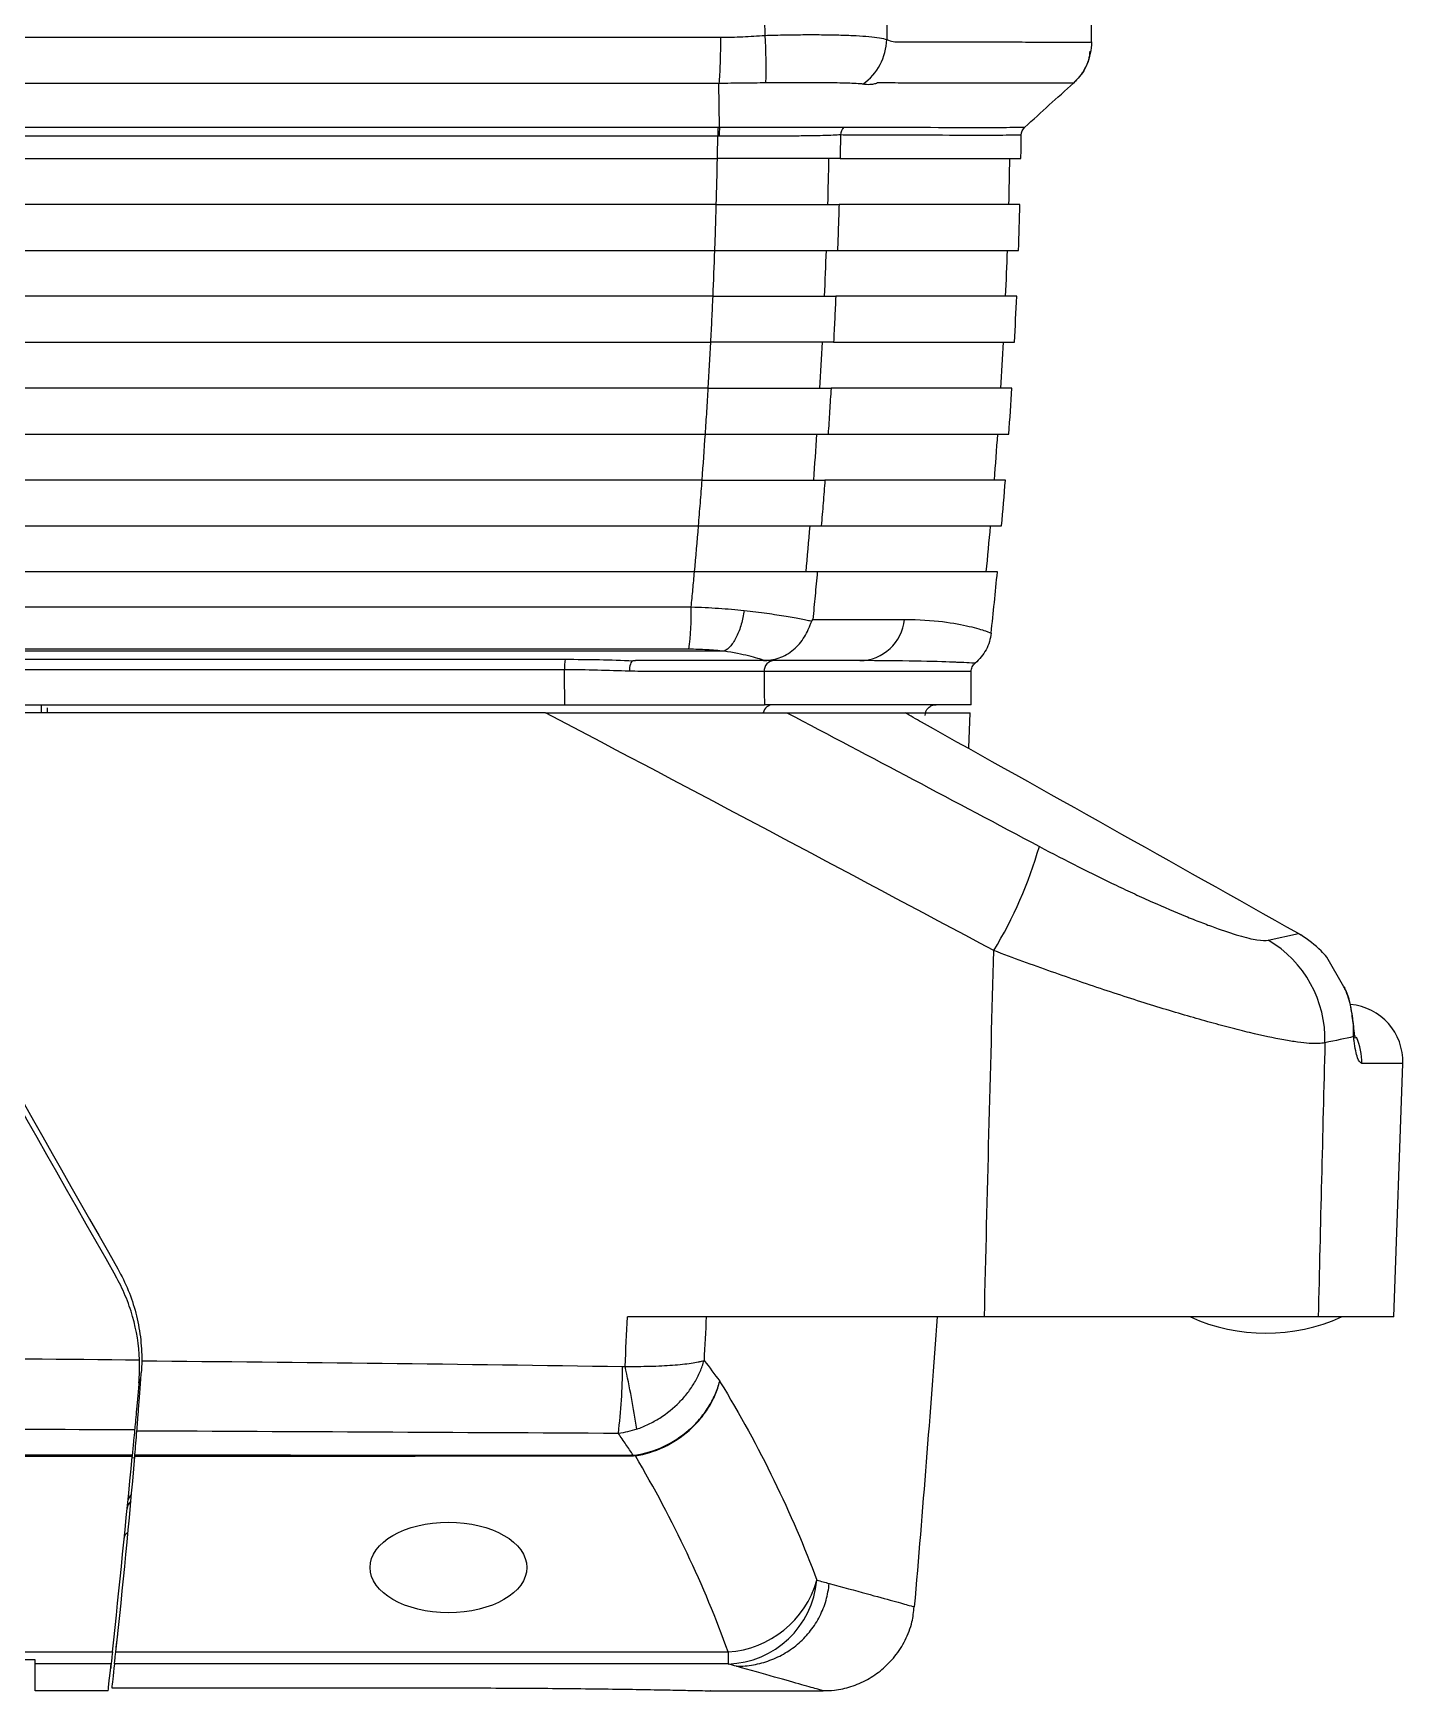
# Model space of a CAD drawing. Extents: x 14.8 to 109.8, y 1.6 to 86.6.
# Drawn here: x 79.454 to 83.182, y 32.399 to 36.909 of the extents above; entities that cross this region are included whole.
import ezdxf

# ---------------------------------------------------------------- set-up
doc = ezdxf.new("R2010")
doc.units = 0
doc.header["$MEASUREMENT"] = 0
doc.layers.add('OBJECT', color=7, linetype='CONTINUOUS')

msp = doc.modelspace()

# ---------------------------------------------------------------- linework, layer by layer
at = {"layer": 'OBJECT'}
for p, q in [((76.9355, 36.8981), (81.3244, 36.8981)), ((81.3202, 36.7725), (76.9335, 36.7725)), ((81.3222, 36.6536), (81.3202, 36.7725)), ((77.0297, 36.6536), (81.3182, 36.6536)), ((81.3173, 36.6288), (77.2237, 36.6288)), ((77.4481, 36.5682), (81.3162, 36.5682)), ((81.3132, 36.4432), (77.7192, 36.4432)), ((77.903, 36.3182), (81.3092, 36.3182)), ((78.1554, 36.0682), (81.2983, 36.0682)), ((81.2913, 35.9432), (78.2462, 35.9432)), ((78.3199, 35.8182), (81.2834, 35.8182)), ((81.2745, 35.6932), (78.3791, 35.6932)), ((78.427, 35.5682), (81.2647, 35.5682)), ((81.2538, 35.4432), (78.5149, 35.4432)), ((78.7575, 35.348), (81.2449, 35.348)), ((81.2385, 35.2327), (78.7531, 35.2327)), ((78.7363, 35.2055), (80.9016, 35.2055)), ((81.4416, 35.202), (81.0931, 35.202)), ((80.8999, 35.1769), (78.7351, 35.1769)), ((82.0069, 35.172), (81.443, 35.172)), ((78.8455, 35.082), (80.9009, 35.082)), ((80.848, 35.0601), (78.8934, 35.0601)), ((79.4756, 35.082), (79.4756, 35.0601)), ((82.0066, 35.082), (81.444, 35.082)), ((81.5052, 35.0601), (81.8268, 35.0601)), ((81.8268, 35.0601), (82.0037, 35.0601)), ((82, 34.9643), (82.0037, 35.0601)), ((82.815, 34.4412), (82.8977, 34.459)), ((82.8977, 34.459), (82.8977, 34.4592)), ((82.9035, 34.4557), (82.8977, 34.459)), ((82.9034, 34.4559), (82.9035, 34.4557)), ((83.0207, 34.3142), (82.9746, 34.3949)), ((83.1814, 34.1053), (83.0697, 34.1053)), ((83.1574, 33.4162), (83.1814, 34.1053)), ((82.0428, 33.4162), (81.0716, 33.4162)), ((83.1574, 33.4162), (82.9512, 33.4162)), ((81.3225, 33.241), (81.3232, 33.2398)), ((79.7232, 33.0331), (79.7304, 33.0336)), ((79.6804, 32.5176), (79.6841, 32.5515)), ((79.4593, 32.4826), (77.5124, 32.4826)), ((77.5303, 32.5046), (79.6698, 32.5046)), ((79.4593, 32.4717), (79.4593, 32.4826)), ((79.679, 32.5046), (81.3456, 32.5046)), ((81.3456, 32.5046), (81.3456, 32.4717)), ((79.6662, 32.4717), (79.4593, 32.4717)), ((79.4593, 32.3986), (79.4593, 32.4717)), ((79.6646, 32.4569), (79.6648, 32.4584)), ((81.3456, 32.4717), (79.6753, 32.4717)), ((79.6582, 32.3986), (79.4593, 32.3986)), ((79.6679, 32.4065), (80.6143, 32.4065)), ((79.6679, 32.4065), (80.6143, 32.4065)), ((80.6143, 32.4065), (80.6143, 32.4065)), ((81.2971, 32.3986), (81.6037, 32.3986))]:
    msp.add_line(p, q, dxfattribs=at)
at = {"layer": 'OBJECT', "flags": 128}
msp.add_lwpolyline([(81.0867, 33.0396), (81.0867, 33.0394), (81.0867, 33.0391), (81.0867, 33.0389), (81.0867, 33.0386), (81.0867, 33.0384), (81.0867, 33.0381), (81.0867, 33.0379), (81.0868, 33.0376)], dxfattribs=at)
at = {"layer": 'OBJECT'}
for centre, radius, start, end in [((67.8343, 36.8182), 14.5, 0.26453, 5.89972), ((80.1625, 36.8127), 1.2864, 358.2674, 4.0321), ((81.62, 36.8981), 0.1575, 305.8844, 357.756), ((81.5951, 36.6312), 0.2778, 175.3711, 180.4907), ((81.6819, 36.6318), 0.0307, 135.1187, 179.2558), ((67.8343, 36.8182), 14.31, 358.99897, 359.25244), ((67.8343, 36.8182), 14.28, 358.49521, 358.99687), ((67.8343, 36.8182), 14.31, 357.99764, 358.49836), ((67.8343, 36.8182), 14.28, 357.4915, 357.99343), ((67.8343, 36.8182), 14.31, 356.99569, 357.49676), ((67.8343, 36.8182), 14.28, 356.48702, 356.98937), ((67.8343, 36.8182), 14.31, 355.99283, 356.49439), ((67.8343, 36.8182), 14.28, 355.48146, 355.98439), ((67.8343, 36.8182), 14.31, 354.98873, 355.49095), ((67.8343, 36.8182), 14.28, 354.4745, 354.97817), ((67.8343, 36.8182), 14.31, 353.81641, 354.48612), ((80.5262, 35.3302), 0.7189, 352.2052, 1.4191), ((81.7025, 35.3254), 0.1235, 270.493, 354.6161), ((81.0519, 35.1823), 0.152, 171.222, 182.061), ((81.4721, 35.1729), 0.0291, 91.9862, 181.7945), ((81.4687, 35.0533), 0.0287, 90.9276, 166.1244), ((81.037, 35.0331), 1.2035, 328.9726, 343.7406), ((82.6568, 34.1711), 0.3129, 358.3061, 59.6457), ((83.0255, 34.1107), 0.156, 358, 85.0221), ((82.9128, 34.1107), 0.157, 358.0066, 24.9825), ((31.9141, 36.945), 50.125, 355.05822, 355.96297), ((82.8089, 33.8719), 0.5, 245.7121, 294.2879), ((79.765, 33.2341), 0.0234, 141.6046, 174.6082), ((79.4201, 33.2925), 1.6381, 353.2133, 359.5963), ((78.7895, 32.7685), 2.3324, 8.4419, 12.7099), ((40.5218, 36.7262), 39.375, 353.84506, 354.62258), ((59.7256, 34.7107), 20.075, 353.69066, 355.21443), ((81.0617, 33.0191), 0.0366, 31.3256, 34.6613), ((79.7361, 32.9126), 0.0244, 126.4024, 173.4879), ((79.7397, 32.8918), 0.03, 131.0078, 174.3985), ((81.3282, 32.7725), 0.2685, 273.7085, 344.3081), ((81.3373, 32.7219), 0.2504, 271.8933, 354.9514)]:
    msp.add_arc(centre, radius, start, end, dxfattribs=at)
msp.add_ellipse((79.4806, 35.052), major_axis=(0, 0.14), ratio=0.087489, start_param=4.770246, end_param=4.866277, dxfattribs=at)
msp.add_ellipse((80.5843, 32.7343), major_axis=(0.2135, 0), ratio=0.57738, dxfattribs=at)
for points in [[(81.7204, 38.261), (81.7585, 37.8062), (81.7775, 37.3492), (81.7774, 36.8919)], [(81.4457, 36.9031), (81.4457, 37.3421), (81.4279, 37.7807), (81.3926, 38.2175)], [(81.321, 36.6288), (81.3198, 36.6288), (81.3186, 36.6288), (81.3173, 36.6288)], [(81.3182, 36.6536), (81.3196, 36.6536), (81.3209, 36.6536), (81.3222, 36.6536)], [(81.6554, 36.6532), (81.6571, 36.6534), (81.6587, 36.6535), (81.6602, 36.6535)], [(82.1431, 36.6315), (82.1432, 36.6398), (82.1468, 36.6478), (82.1529, 36.6533)], [(82.1431, 36.6315), (82.1432, 36.6398), (82.1468, 36.6478), (82.1529, 36.6533)], [(81.3132, 36.4432), (81.3144, 36.4849), (81.3154, 36.5266), (81.3162, 36.5682)], [(81.6188, 36.5682), (81.618, 36.5266), (81.617, 36.4849), (81.6158, 36.4432)], [(81.6501, 36.5682), (81.8127, 36.5682), (82.0561, 36.5682), (82.1407, 36.5682), (82.1421, 36.5682)], [(82.1394, 36.4432), (82.138, 36.4432), (82.0533, 36.4432), (81.8098, 36.4432), (81.6471, 36.4432)], [(81.3042, 36.1932), (81.306, 36.2349), (81.3077, 36.2765), (81.3092, 36.3182)], [(81.6119, 36.3182), (81.6104, 36.2765), (81.6087, 36.2349), (81.6069, 36.1932)], [(81.6431, 36.3182), (81.8058, 36.3182), (82.0494, 36.3182), (82.1341, 36.3182), (82.1355, 36.3182)], [(81.3042, 36.1932), (80.2182, 36.1932), (79.1312, 36.1932), (78.0435, 36.1932)], [(82.1306, 36.1932), (82.1292, 36.1932), (82.0445, 36.1932), (81.8009, 36.1932), (81.6382, 36.1932)], [(81.2913, 35.9432), (81.2938, 35.9849), (81.2961, 36.0265), (81.2983, 36.0682)], [(81.601, 36.0682), (81.5988, 36.0265), (81.5965, 35.9849), (81.5941, 35.9432)], [(81.2745, 35.6932), (81.2777, 35.7349), (81.2806, 35.7765), (81.2834, 35.8182)], [(81.5862, 35.8182), (81.5834, 35.7765), (81.5804, 35.7349), (81.5773, 35.6932)], [(81.2538, 35.4432), (81.2576, 35.4849), (81.2612, 35.5265), (81.2647, 35.5682)], [(81.5675, 35.5682), (81.564, 35.5265), (81.5604, 35.4849), (81.5567, 35.4432)], [(81.3344, 35.2273), (80.4734, 35.2273), (79.6116, 35.2273), (78.7494, 35.2273)], [(81.4416, 35.202), (81.4427, 35.202), (81.4437, 35.202), (81.4448, 35.202)], [(81.7036, 35.202), (81.6321, 35.202), (81.5448, 35.202), (81.4416, 35.202)], [(80.9009, 35.082), (80.9007, 35.1136), (80.9003, 35.1452), (80.8999, 35.1769)], [(81.443, 35.172), (81.4434, 35.142), (81.4437, 35.112), (81.444, 35.082)], [(82.0683, 34.4128), (81.6626, 34.6298), (81.2559, 34.8457), (80.848, 35.0601)], [(81.5052, 35.0601), (81.7346, 34.9392), (81.9636, 34.8179), (82.1924, 34.6962)], [(78.8195, 35.0371), (79.1061, 34.5335), (79.3923, 34.0304), (79.6783, 33.5279)], [(82.8977, 34.459), (82.556, 34.6512), (82.2141, 34.843), (81.8719, 35.0342)], [(78.8674, 34.9829), (79.1399, 34.5038), (79.4122, 34.0253), (79.6843, 33.5472)], [(82.0428, 33.4162), (82.0508, 33.7482), (82.0593, 34.0804), (82.0683, 34.4128)], [(82.9696, 34.1619), (82.9631, 33.9132), (82.957, 33.6646), (82.9512, 33.4162)], [(83.0476, 34.1787), (83.0245, 34.1737), (82.9985, 34.1681), (82.9696, 34.1619)], [(81.0648, 33.2816), (81.0671, 33.3265), (81.0694, 33.3713), (81.0716, 33.4162)], [(81.2857, 33.4162), (81.2838, 33.3766), (81.2818, 33.3371), (81.2798, 33.2976)], [(79.7418, 33.2363), (79.7436, 33.2566), (79.7442, 33.2776), (79.7434, 33.2994)], [(79.7497, 33.2967), (79.7496, 33.2856), (79.7492, 33.2747), (79.7484, 33.2639)], [(79.7497, 33.2967), (80.186, 33.2929), (80.6222, 33.2881), (81.0582, 33.281)], [(81.2798, 33.2976), (81.2944, 33.2789), (81.3086, 33.26), (81.3225, 33.241)], [(81.0582, 33.281), (81.0604, 33.2809), (81.0626, 33.2811), (81.0648, 33.2816)], [(81.0967, 33.1109), (81.0803, 33.1052), (81.0636, 33.1012), (81.0467, 33.0989)], [(79.731, 33.0405), (79.7328, 33.0619), (79.7345, 33.0836), (79.7363, 33.1056)], [(81.0467, 33.0989), (80.6099, 33.1013), (80.1731, 33.1036), (79.7363, 33.1056)], [(79.7239, 33.0404), (79.7238, 33.0393), (79.7236, 33.0378), (79.7235, 33.0362)], [(79.7306, 33.0359), (79.7308, 33.0378), (79.7309, 33.0393), (79.731, 33.0405)], [(81.0868, 33.0376), (80.6347, 33.0368), (80.1827, 33.0363), (79.7306, 33.0359)], [(79.731, 33.0405), (80.1829, 33.0404), (80.6348, 33.0402), (81.0867, 33.0396)], [(81.0867, 33.0396), (81.0885, 33.0395), (81.0901, 33.0396), (81.0918, 33.0399)], [(81.093, 33.0381), (81.0909, 33.0378), (81.0889, 33.0376), (81.0868, 33.0376)], [(81.3456, 32.5046), (81.2806, 32.6847), (81.1965, 32.8625), (81.093, 33.0381)], [(81.5867, 32.6999), (81.5983, 32.6968), (81.6095, 32.6938), (81.6203, 32.6908)], [(79.6582, 32.3986), (79.6582, 32.3986), (79.6609, 32.4229), (79.6662, 32.4717)], [(79.6753, 32.4717), (79.6717, 32.4389), (79.6691, 32.4172), (79.6679, 32.4065)], [(81.3682, 32.4654), (81.3608, 32.4674), (81.3533, 32.4695), (81.3456, 32.4717)]]:
    msp.add_open_spline(points, degree=3, dxfattribs=at)
for points, knots in [([(81.3244, 36.8981), (81.3245, 36.8737), (81.3241, 36.8491), (81.3227, 36.8056), (81.3215, 36.7866), (81.3202, 36.7725)], [0, 0, 0, 0, 0.5, 0.5, 1, 1, 1, 1]), ([(81.3244, 36.8981), (81.3446, 36.8981), (81.3649, 36.8985), (81.4053, 36.9005), (81.4255, 36.9019), (81.4457, 36.9031)], [0, 0, 0, 0, 0.5, 0.5, 1, 1, 1, 1]), ([(81.4457, 36.9031), (81.4646, 36.9038), (81.4833, 36.9042), (81.5199, 36.9049), (81.5377, 36.9051), (81.5724, 36.9052), (81.5894, 36.9052), (81.6221, 36.9048), (81.6376, 36.9046), (81.6671, 36.9037), (81.681, 36.9031), (81.7065, 36.9017), (81.7181, 36.9009), (81.7392, 36.8989), (81.7487, 36.8978), (81.765, 36.8951), (81.7718, 36.8937), (81.7774, 36.8919)], [0, 0, 0, 0, 0.125, 0.125, 0.25, 0.25, 0.375, 0.375, 0.5, 0.5, 0.625, 0.625, 0.75, 0.75, 0.875, 0.875, 1, 1, 1, 1]), ([(81.7774, 36.8919), (81.7831, 36.8891), (81.7888, 36.887), (81.7973, 36.8857), (81.8001, 36.8857), (81.8057, 36.8857), (81.8196, 36.8857), (81.855, 36.8857), (81.8862, 36.8856), (81.9465, 36.8855), (81.9839, 36.8854), (82.0531, 36.8853), (82.0848, 36.8852), (82.1427, 36.8852), (82.1688, 36.8851), (82.2385, 36.885), (82.2736, 36.885), (82.3092, 36.8851), (82.3183, 36.8851), (82.3305, 36.8851), (82.3338, 36.8852), (82.3341, 36.8852)], [0, 0, 0, 0, 0.015625, 0.015625, 0.023438, 0.023438, 0.03125, 0.0625, 0.125, 0.125, 0.25, 0.25, 0.375, 0.375, 0.5, 0.5, 0.75, 0.75, 0.875, 0.875, 1, 1, 1, 1]), ([(82.3341, 36.8852), (82.3342, 36.8746), (82.3331, 36.8642), (82.3289, 36.8438), (82.3257, 36.8337), (82.3173, 36.8146), (82.3121, 36.8055), (82.2999, 36.7885), (82.2928, 36.7806), (82.285, 36.7735)], [0, 0, 0, 0, 0.25, 0.25, 0.5, 0.5, 0.75, 0.75, 1, 1, 1, 1]), ([(82.33, 36.8603), (82.329, 36.852), (82.3261, 36.8268), (82.3082, 36.797), (82.2907, 36.7793), (82.285, 36.7735)], [0, 0, 0, 0, 0.251857, 0.755619, 1, 1, 1, 1]), ([(81.4483, 36.7738), (81.4271, 36.7736), (81.4058, 36.7733), (81.3631, 36.7727), (81.3416, 36.7726), (81.3202, 36.7726)], [0, 0, 0, 0, 0.5, 0.5, 1, 1, 1, 1]), ([(81.4506, 36.7738), (81.4506, 36.7738), (81.4506, 36.7738), (81.4506, 36.7738), (81.4498, 36.7738), (81.4491, 36.7738), (81.4483, 36.7738)], [-0.00000006, -0.00000006, -0.00000006, -0.00000006, 0, 0, 0, 0.00005824683, 0.00005824683, 0.00005824683, 0.00005824683]), ([(81.7091, 36.771), (81.6966, 36.7719), (81.6811, 36.7726), (81.6544, 36.7734), (81.6449, 36.7736), (81.6247, 36.774), (81.614, 36.7742), (81.5804, 36.7745), (81.5559, 36.7745), (81.5176, 36.7744), (81.5046, 36.7743), (81.4846, 36.7742), (81.4779, 36.7741), (81.4677, 36.774), (81.4643, 36.7739), (81.4575, 36.7739), (81.454, 36.7738), (81.4506, 36.7738)], [0, 0, 0, 0, 0.25, 0.25, 0.375, 0.375, 0.5, 0.5, 0.75, 0.75, 0.875, 0.875, 0.9375, 0.9375, 0.96875, 0.96875, 1, 1, 1, 1]), ([(81.7123, 36.7704), (81.7113, 36.7706), (81.7102, 36.7708), (81.7091, 36.771), (81.7091, 36.771), (81.7091, 36.771), (81.7091, 36.771)], [0, 0, 0, 0, 0.0002064645, 0.0002064645, 0.0002064645, 0.0002065244, 0.0002065244, 0.0002065244, 0.0002065244]), ([(81.7518, 36.7736), (81.7499, 36.7728), (81.748, 36.7722), (81.7444, 36.7711), (81.7427, 36.7707), (81.7375, 36.7696), (81.7342, 36.7692), (81.7245, 36.7688), (81.7184, 36.7693), (81.7123, 36.7704)], [0, 0, 0, 0, 0.125, 0.125, 0.25, 0.25, 0.5, 0.5, 1, 1, 1, 1]), ([(82.285, 36.7735), (82.2847, 36.7735), (82.2816, 36.7735), (82.2699, 36.7735), (82.2613, 36.7735), (82.2272, 36.7735), (82.1936, 36.7735), (82.1046, 36.7735), (82.0492, 36.7735), (81.9496, 36.7735), (81.9138, 36.7735), (81.856, 36.7735), (81.8361, 36.7735), (81.8052, 36.7736), (81.7896, 36.7736), (81.7708, 36.7736), (81.7613, 36.7736), (81.7566, 36.7736), (81.7542, 36.7736), (81.753, 36.7736), (81.7524, 36.7736), (81.7521, 36.7736), (81.752, 36.7736), (81.7519, 36.7736), (81.7518, 36.7736)], [0, 0, 0, 0, 0.125, 0.125, 0.25, 0.25, 0.5, 0.5, 0.75, 0.75, 0.875, 0.875, 0.9375, 0.9375, 0.96875, 0.984375, 0.992187, 0.996094, 0.998047, 0.999023, 0.999512, 0.999756, 0.999756, 1, 1, 1, 1]), ([(82.1529, 36.6533), (82.175, 36.6735), (82.1972, 36.6936), (82.2193, 36.7138), (82.2412, 36.7337), (82.2631, 36.7536), (82.285, 36.7735)], [0.000049562, 0.000049562, 0.000049562, 0.000049562, 0.002331042, 0.002331042, 0.002331042, 0.004585913, 0.004585913, 0.004585913, 0.004585913]), ([(82.1529, 36.6533), (82.175, 36.6735), (82.1972, 36.6936), (82.2193, 36.7138), (82.2412, 36.7337), (82.2631, 36.7536), (82.285, 36.7735)], [0.000049642, 0.000049642, 0.000049642, 0.000049642, 0.002331028, 0.002331028, 0.002331028, 0.004585917, 0.004585917, 0.004585917, 0.004585917]), ([(81.3162, 36.5682), (81.3164, 36.5783), (81.3168, 36.5985), (81.3172, 36.6187), (81.3173, 36.6288)], [0, 0, 0, 0, 0.4999774, 1, 1, 1, 1]), ([(81.3222, 36.6536), (81.3219, 36.6508), (81.3216, 36.647), (81.3212, 36.6384), (81.3211, 36.6336), (81.321, 36.6288)], [0, 0, 0, 0, 0.5, 0.5, 1, 1, 1, 1]), ([(81.6512, 36.6322), (81.6486, 36.6323), (81.6456, 36.632), (81.6389, 36.6316), (81.6352, 36.6314), (81.6233, 36.6309), (81.6139, 36.6306), (81.5931, 36.6301), (81.5816, 36.6298), (81.5563, 36.6295), (81.5424, 36.6294), (81.5132, 36.6292), (81.4978, 36.6292), (81.4735, 36.6292), (81.4652, 36.6292), (81.4483, 36.6292), (81.4396, 36.6292), (81.3957, 36.6291), (81.3592, 36.6289), (81.3212, 36.6288)], [0, 0, 0, 0, 0.0625, 0.0625, 0.125, 0.125, 0.25, 0.25, 0.375, 0.375, 0.5, 0.5, 0.625, 0.625, 0.6875, 0.6875, 0.75, 0.75, 1, 1, 1, 1]), ([(81.3222, 36.6536), (81.3269, 36.6536), (81.3317, 36.6536), (81.3411, 36.6536), (81.3457, 36.6536), (81.3597, 36.6536), (81.3689, 36.6536), (81.3963, 36.6536), (81.4142, 36.6536), (81.4493, 36.6537), (81.4666, 36.6536), (81.4992, 36.6536), (81.5147, 36.6536), (81.5442, 36.6536), (81.5583, 36.6536), (81.5841, 36.6536), (81.5958, 36.6535), (81.617, 36.6535), (81.6265, 36.6535), (81.6389, 36.6534), (81.6426, 36.6534), (81.6478, 36.6533), (81.6494, 36.6533), (81.6525, 36.6532), (81.654, 36.6532), (81.6554, 36.6532)], [0, 0, 0, 0, 0.03125, 0.03125, 0.0625, 0.0625, 0.125, 0.125, 0.25, 0.25, 0.375, 0.375, 0.5, 0.5, 0.625, 0.625, 0.75, 0.75, 0.875, 0.875, 0.9375, 0.9375, 0.96875, 0.96875, 1, 1, 1, 1]), ([(81.6512, 36.6322), (81.6511, 36.6215), (81.6507, 36.6002), (81.6503, 36.5789), (81.6501, 36.5682)], [0, 0, 0, 0, 0.49998, 1, 1, 1, 1]), ([(82.1431, 36.6315), (82.1424, 36.6315), (82.1315, 36.6314), (82.0895, 36.6311), (82.0584, 36.631), (81.9762, 36.6311), (81.9252, 36.6312), (81.8336, 36.6314), (81.8005, 36.6315), (81.7473, 36.6316), (81.7289, 36.6316), (81.7005, 36.6316), (81.6909, 36.6317), (81.6713, 36.6317), (81.6613, 36.6317), (81.6512, 36.6322)], [0, 0, 0, 0, 0.25, 0.25, 0.5, 0.5, 0.75, 0.75, 0.875, 0.875, 0.9375, 0.9375, 0.96875, 0.96875, 1, 1, 1, 1]), ([(81.6602, 36.6535), (81.6707, 36.6534), (81.6806, 36.6533), (81.7002, 36.6533), (81.7292, 36.6533), (81.7567, 36.6533), (81.81, 36.6532), (81.8431, 36.6531), (81.9348, 36.6529), (81.9859, 36.6528), (82.0681, 36.6528), (82.0993, 36.6529), (82.1413, 36.6532), (82.1522, 36.6533), (82.1529, 36.6533)], [0, 0, 0, 0, 0.03125, 0.03125, 0.0625, 0.125, 0.125, 0.25, 0.25, 0.5, 0.5, 0.75, 0.75, 1, 1, 1, 1]), ([(81.6501, 36.5682), (81.6393, 36.5682), (81.6234, 36.5682), (81.5969, 36.5682), (81.5913, 36.5682), (81.5795, 36.5682), (81.5734, 36.5682), (81.5542, 36.5682), (81.5405, 36.5682), (81.5109, 36.5682), (81.495, 36.5682), (81.4622, 36.5682), (81.4452, 36.5682), (81.4099, 36.5682), (81.3915, 36.5682), (81.3542, 36.5682), (81.3354, 36.5682), (81.3162, 36.5682)], [0, 0, 0, 0, 0.25, 0.25, 0.3125, 0.3125, 0.375, 0.375, 0.5, 0.5, 0.625, 0.625, 0.75, 0.75, 0.875, 0.875, 1, 1, 1, 1]), ([(81.3092, 36.3182), (81.3099, 36.3391), (81.3114, 36.3807), (81.3126, 36.4224), (81.3132, 36.4432)], [0, 0, 0, 0, 0.499965, 1, 1, 1, 1]), ([(81.3132, 36.4432), (81.3515, 36.4432), (81.3884, 36.4432), (81.4328, 36.4432), (81.4416, 36.4432), (81.4588, 36.4432), (81.4671, 36.4432), (81.4917, 36.4432), (81.5073, 36.4432), (81.5369, 36.4432), (81.551, 36.4432), (81.5766, 36.4432), (81.5883, 36.4432), (81.6094, 36.4432), (81.6188, 36.4432), (81.635, 36.4432), (81.6417, 36.4432), (81.6471, 36.4432)], [0, 0, 0, 0, 0.25, 0.25, 0.3125, 0.3125, 0.375, 0.375, 0.5, 0.5, 0.625, 0.625, 0.75, 0.75, 0.875, 0.875, 1, 1, 1, 1]), ([(81.6471, 36.4432), (81.6465, 36.4224), (81.6453, 36.3807), (81.6438, 36.3391), (81.6431, 36.3182)], [0, 0, 0, 0, 0.499954, 1, 1, 1, 1]), ([(81.3092, 36.3182), (81.3475, 36.3182), (81.3844, 36.3182), (81.4288, 36.3182), (81.4376, 36.3182), (81.4548, 36.3182), (81.4631, 36.3182), (81.4877, 36.3182), (81.5033, 36.3182), (81.5329, 36.3182), (81.547, 36.3182), (81.5726, 36.3182), (81.5843, 36.3182), (81.6054, 36.3182), (81.6148, 36.3182), (81.631, 36.3182), (81.6378, 36.3182), (81.6431, 36.3182)], [0, 0, 0, 0, 0.25, 0.25, 0.3125, 0.3125, 0.375, 0.375, 0.5, 0.5, 0.625, 0.625, 0.75, 0.75, 0.875, 0.875, 1, 1, 1, 1]), ([(81.2983, 36.0682), (81.2993, 36.0891), (81.3014, 36.1307), (81.3033, 36.1724), (81.3042, 36.1932)], [0, 0, 0, 0, 0.499979, 1, 1, 1, 1]), ([(81.3042, 36.1932), (81.3425, 36.1932), (81.3794, 36.1932), (81.4238, 36.1932), (81.4326, 36.1932), (81.4498, 36.1932), (81.4582, 36.1932), (81.4827, 36.1932), (81.4983, 36.1932), (81.528, 36.1932), (81.5421, 36.1932), (81.5677, 36.1932), (81.5794, 36.1932), (81.6004, 36.1932), (81.6099, 36.1932), (81.6261, 36.1932), (81.6328, 36.1932), (81.6382, 36.1932)], [0, 0, 0, 0, 0.25, 0.25, 0.3125, 0.3125, 0.375, 0.375, 0.5, 0.5, 0.625, 0.625, 0.75, 0.75, 0.875, 0.875, 1, 1, 1, 1]), ([(81.6382, 36.1932), (81.6373, 36.1724), (81.6354, 36.1307), (81.6333, 36.0891), (81.6323, 36.0682)], [0, 0, 0, 0, 0.499946, 1, 1, 1, 1]), ([(81.6323, 36.0682), (81.6215, 36.0682), (81.6055, 36.0682), (81.579, 36.0682), (81.5734, 36.0682), (81.5617, 36.0682), (81.5555, 36.0682), (81.5363, 36.0682), (81.5226, 36.0682), (81.493, 36.0682), (81.4771, 36.0682), (81.4442, 36.0682), (81.4272, 36.0682), (81.3919, 36.0682), (81.3736, 36.0682), (81.3363, 36.0682), (81.3174, 36.0682), (81.2983, 36.0682)], [0, 0, 0, 0, 0.25, 0.25, 0.3125, 0.3125, 0.375, 0.375, 0.5, 0.5, 0.625, 0.625, 0.75, 0.75, 0.875, 0.875, 1, 1, 1, 1]), ([(81.6323, 36.0682), (81.795, 36.0682), (81.9167, 36.0682), (82.0809, 36.0682), (82.1232, 36.0682), (82.1246, 36.0682)], [0, 0, 0, 0, 0.5, 0.5, 1, 1, 1, 1]), ([(81.2834, 35.8182), (81.2848, 35.8391), (81.2876, 35.8807), (81.2901, 35.9224), (81.2913, 35.9432)], [0, 0, 0, 0, 0.499993, 1, 1, 1, 1]), ([(81.2913, 35.9432), (81.3296, 35.9432), (81.3665, 35.9432), (81.4109, 35.9432), (81.4198, 35.9432), (81.4369, 35.9432), (81.4453, 35.9432), (81.4699, 35.9432), (81.4855, 35.9432), (81.5151, 35.9432), (81.5292, 35.9432), (81.5549, 35.9432), (81.5665, 35.9432), (81.5876, 35.9432), (81.5971, 35.9432), (81.6133, 35.9432), (81.62, 35.9432), (81.6254, 35.9432)], [0, 0, 0, 0, 0.25, 0.25, 0.3125, 0.3125, 0.375, 0.375, 0.5, 0.5, 0.625, 0.625, 0.75, 0.75, 0.875, 0.875, 1, 1, 1, 1]), ([(81.6254, 35.9432), (81.6241, 35.9224), (81.6216, 35.8807), (81.6189, 35.8391), (81.6175, 35.8182)], [0, 0, 0, 0, 0.499938, 1, 1, 1, 1]), ([(82.1175, 35.9432), (82.1161, 35.9432), (82.0738, 35.9432), (81.9097, 35.9432), (81.788, 35.9432), (81.6254, 35.9432)], [0, 0, 0, 0, 0.5, 0.5, 1, 1, 1, 1]), ([(81.2834, 35.8182), (81.3217, 35.8182), (81.3586, 35.8182), (81.403, 35.8182), (81.4119, 35.8182), (81.429, 35.8182), (81.4374, 35.8182), (81.462, 35.8182), (81.4776, 35.8182), (81.5073, 35.8182), (81.5213, 35.8182), (81.547, 35.8182), (81.5587, 35.8182), (81.5798, 35.8182), (81.5892, 35.8182), (81.6054, 35.8182), (81.6121, 35.8182), (81.6175, 35.8182)], [0, 0, 0, 0, 0.25, 0.25, 0.3125, 0.3125, 0.375, 0.375, 0.5, 0.5, 0.625, 0.625, 0.75, 0.75, 0.875, 0.875, 1, 1, 1, 1]), ([(81.6175, 35.8182), (81.78, 35.8182), (81.9017, 35.8182), (82.0656, 35.8182), (82.1079, 35.8182), (82.1093, 35.8182)], [0, 0, 0, 0, 0.5, 0.5, 1, 1, 1, 1]), ([(81.2647, 35.5682), (81.2664, 35.5891), (81.2698, 35.6307), (81.273, 35.6724), (81.2745, 35.6932)], [0, 0, 0, 0, 0.500007, 1, 1, 1, 1]), ([(81.2745, 35.6932), (81.3128, 35.6932), (81.3497, 35.6932), (81.3942, 35.6932), (81.403, 35.6932), (81.4202, 35.6932), (81.4285, 35.6932), (81.4531, 35.6932), (81.4687, 35.6932), (81.4984, 35.6932), (81.5125, 35.6932), (81.5381, 35.6932), (81.5498, 35.6932), (81.5709, 35.6932), (81.5804, 35.6932), (81.5966, 35.6932), (81.6033, 35.6932), (81.6087, 35.6932)], [0, 0, 0, 0, 0.25, 0.25, 0.3125, 0.3125, 0.375, 0.375, 0.5, 0.5, 0.625, 0.625, 0.75, 0.75, 0.875, 0.875, 1, 1, 1, 1]), ([(81.6087, 35.6932), (81.6071, 35.6724), (81.604, 35.6307), (81.6006, 35.5891), (81.5989, 35.5682)], [0, 0, 0, 0, 0.49993, 1, 1, 1, 1]), ([(82.1, 35.6932), (82.0986, 35.6932), (82.0563, 35.6932), (81.8926, 35.6932), (81.771, 35.6932), (81.6087, 35.6932)], [0, 0, 0, 0, 0.5, 0.5, 1, 1, 1, 1]), ([(81.2647, 35.5682), (81.3029, 35.5682), (81.3398, 35.5682), (81.3843, 35.5682), (81.3931, 35.5682), (81.4103, 35.5682), (81.4187, 35.5682), (81.4433, 35.5682), (81.4589, 35.5682), (81.4885, 35.5682), (81.5026, 35.5682), (81.5283, 35.5682), (81.54, 35.5682), (81.5611, 35.5682), (81.5706, 35.5682), (81.5867, 35.5682), (81.5935, 35.5682), (81.5989, 35.5682)], [0, 0, 0, 0, 0.25, 0.25, 0.3125, 0.3125, 0.375, 0.375, 0.5, 0.5, 0.625, 0.625, 0.75, 0.75, 0.875, 0.875, 1, 1, 1, 1]), ([(81.5989, 35.5682), (81.761, 35.5682), (81.8824, 35.5682), (82.046, 35.5682), (82.0882, 35.5682), (82.0896, 35.5682)], [0, 0, 0, 0, 0.5, 0.5, 1, 1, 1, 1]), ([(81.2449, 35.348), (81.2464, 35.3639), (81.2495, 35.3956), (81.2524, 35.4273), (81.2538, 35.4432)], [0, 0, 0, 0, 0.5000154, 1, 1, 1, 1]), ([(81.588, 35.4432), (81.5773, 35.4432), (81.5613, 35.4432), (81.5348, 35.4432), (81.5291, 35.4432), (81.5174, 35.4432), (81.5112, 35.4432), (81.492, 35.4432), (81.4782, 35.4432), (81.4486, 35.4432), (81.4327, 35.4432), (81.3998, 35.4432), (81.3828, 35.4432), (81.3475, 35.4432), (81.3291, 35.4432), (81.2918, 35.4432), (81.273, 35.4432), (81.2538, 35.4432)], [0, 0, 0, 0, 0.25, 0.25, 0.3125, 0.3125, 0.375, 0.375, 0.5, 0.5, 0.625, 0.625, 0.75, 0.75, 0.875, 0.875, 1, 1, 1, 1]), ([(81.588, 35.4432), (81.5861, 35.4217), (81.5821, 35.3785), (81.5779, 35.3354), (81.5758, 35.3139)], [0, 0, 0, 0, 0.499919, 1, 1, 1, 1]), ([(82.0781, 35.4432), (82.0767, 35.4432), (82.0345, 35.4432), (81.8712, 35.4432), (81.75, 35.4432), (81.588, 35.4432)], [0, 0, 0, 0, 0.5, 0.5, 1, 1, 1, 1]), ([(81.2449, 35.348), (81.2701, 35.3472), (81.2951, 35.346), (81.3431, 35.3428), (81.3663, 35.3408), (81.3887, 35.3384)], [0, 0, 0, 0, 0.5, 0.5, 1, 1, 1, 1]), ([(81.3887, 35.3384), (81.387, 35.3255), (81.3844, 35.3127), (81.3775, 35.2887), (81.3733, 35.2775), (81.3636, 35.2577), (81.3582, 35.2491), (81.3467, 35.2355), (81.3406, 35.2304), (81.3344, 35.2273)], [0, 0, 0, 0, 0.25, 0.25, 0.5, 0.5, 0.75, 0.75, 1, 1, 1, 1]), ([(81.3887, 35.3384), (81.4108, 35.3361), (81.4314, 35.3335), (81.46, 35.3295), (81.4692, 35.3281), (81.4868, 35.3254), (81.4953, 35.324), (81.5189, 35.32), (81.5326, 35.3175), (81.5502, 35.3141), (81.5556, 35.313), (81.5652, 35.3111), (81.5695, 35.3102), (81.5731, 35.3095)], [0, 0, 0, 0, 0.25, 0.25, 0.375, 0.375, 0.5, 0.5, 0.75, 0.75, 0.875, 0.875, 1, 1, 1, 1]), ([(81.4448, 35.202), (81.4525, 35.2022), (81.46, 35.2031), (81.4748, 35.2061), (81.4821, 35.2084), (81.4962, 35.2141), (81.5029, 35.2176), (81.5157, 35.2258), (81.5219, 35.2305), (81.5332, 35.2408), (81.5384, 35.2464), (81.5478, 35.2584), (81.5521, 35.2648), (81.5595, 35.2781), (81.5627, 35.2849), (81.5669, 35.295), (81.5682, 35.2984), (81.5707, 35.3046), (81.5719, 35.3075), (81.5731, 35.3095)], [0, 0, 0, 0, 0.125, 0.125, 0.25, 0.25, 0.375, 0.375, 0.5, 0.5, 0.625, 0.625, 0.75, 0.75, 0.875, 0.875, 0.9375, 0.9375, 1, 1, 1, 1]), ([(81.5731, 35.3095), (81.574, 35.3108), (81.5748, 35.3122), (81.5756, 35.3135), (81.5757, 35.3136), (81.5758, 35.3138), (81.5758, 35.3139)], [0, 0, 0, 0, 0.0002084792, 0.0002084792, 0.0002084792, 0.0002283031, 0.0002283031, 0.0002283031, 0.0002283031]), ([(81.5758, 35.3139), (81.6247, 35.3139), (81.6699, 35.3139), (81.7531, 35.3139), (81.7911, 35.3139), (81.8255, 35.3139)], [0, 0, 0, 0, 0.5, 0.5, 1, 1, 1, 1]), ([(81.8255, 35.3139), (81.865, 35.3139), (81.8994, 35.3114), (81.958, 35.3044), (81.9823, 35.2998), (82.0211, 35.2905), (82.0357, 35.2859), (82.0554, 35.2791), (82.0606, 35.277), (82.061, 35.2768)], [0, 0, 0, 0, 0.25, 0.25, 0.5, 0.5, 0.75, 0.75, 1, 1, 1, 1]), ([(82.061, 35.2768), (82.0593, 35.2609), (82.0547, 35.2458), (82.0397, 35.2175), (82.0297, 35.2052), (82.0175, 35.1949)], [0, 0, 0, 0, 0.5, 0.5, 1, 1, 1, 1]), ([(81.3344, 35.2273), (81.3195, 35.2291), (81.3041, 35.2304), (81.272, 35.2322), (81.2553, 35.2327), (81.2385, 35.2327)], [0, 0, 0, 0, 0.5, 0.5, 1, 1, 1, 1]), ([(80.9016, 35.2055), (80.9332, 35.2055), (80.9644, 35.2052), (81.0258, 35.2038), (81.0561, 35.2029), (81.0859, 35.2017)], [0, 0, 0, 0, 0.5, 0.5, 1, 1, 1, 1]), ([(81.0859, 35.2017), (81.0834, 35.2008), (81.081, 35.1974), (81.0775, 35.1868), (81.0764, 35.1798), (81.0762, 35.1728)], [0, 0, 0, 0, 0.5, 0.5, 1, 1, 1, 1]), ([(81.0859, 35.2017), (81.0861, 35.2018), (81.0868, 35.2019), (81.088, 35.2019), (81.0887, 35.2019), (81.0905, 35.202), (81.0918, 35.202), (81.0931, 35.202)], [0, 0, 0, 0, 0.25, 0.25, 0.5, 0.5, 1, 1, 1, 1]), ([(81.4448, 35.202), (81.4341, 35.2056), (81.4197, 35.21), (81.3824, 35.2192), (81.3604, 35.2237), (81.3344, 35.2273)], [0, 0, 0, 0, 0.5, 0.5, 1, 1, 1, 1]), ([(81.968, 35.1972), (81.9644, 35.1973), (81.9422, 35.1983), (81.8631, 35.201), (81.7569, 35.2016), (81.7036, 35.202)], [0, 0, 0, 0, 0.089723, 0.54363, 1, 1, 1, 1]), ([(82.0175, 35.1949), (82.0149, 35.195), (82.0104, 35.1953), (81.9807, 35.1966), (81.968, 35.1972)], [0, 0, 0, 0, 0.573033, 1, 1, 1, 1]), ([(82.0069, 35.172), (82.0069, 35.1763), (82.0078, 35.1806), (82.0115, 35.1885), (82.0142, 35.1921), (82.0175, 35.1949)], [0, 0, 0, 0, 0.5, 0.5, 1, 1, 1, 1]), ([(81.0762, 35.1728), (81.0478, 35.174), (81.0188, 35.175), (80.9601, 35.1764), (80.9302, 35.1768), (80.8999, 35.1769)], [0, 0, 0, 0, 0.5, 0.5, 1, 1, 1, 1]), ([(81.443, 35.172), (81.4351, 35.172), (81.4261, 35.1721), (81.406, 35.1721), (81.3948, 35.1722), (81.3585, 35.1723), (81.3308, 35.1724), (81.2838, 35.1725), (81.2672, 35.1725), (81.2324, 35.1725), (81.2144, 35.1726), (81.1769, 35.1726), (81.1574, 35.1727), (81.1176, 35.1727), (81.0972, 35.1727), (81.0762, 35.1728)], [0, 0, 0, 0, 0.125, 0.125, 0.25, 0.25, 0.5, 0.5, 0.625, 0.625, 0.75, 0.75, 0.875, 0.875, 1, 1, 1, 1]), ([(82.0066, 35.082), (82.0067, 35.0969), (82.0067, 35.1118), (82.0068, 35.1419), (82.0068, 35.157), (82.0069, 35.172)], [0, 0, 0, 0, 0.5, 0.5, 1, 1, 1, 1]), ([(80.848, 35.0601), (80.9112, 35.0601), (80.9734, 35.0601), (81.0957, 35.0601), (81.1558, 35.0601), (81.2294, 35.0601), (81.244, 35.0601), (81.273, 35.0601), (81.2875, 35.0601), (81.33, 35.0601), (81.3574, 35.0601), (81.3965, 35.0601), (81.4092, 35.0601), (81.4332, 35.0601), (81.4446, 35.0601), (81.4605, 35.0601), (81.4656, 35.0601), (81.4753, 35.0601), (81.4799, 35.0601), (81.4927, 35.0601), (81.4999, 35.0601), (81.5052, 35.0601)], [0, 0, 0, 0, 0.25, 0.25, 0.5, 0.5, 0.5625, 0.5625, 0.625, 0.625, 0.75, 0.75, 0.8125, 0.8125, 0.875, 0.875, 0.90625, 0.90625, 0.9375, 0.9375, 1, 1, 1, 1]), ([(80.9009, 35.082), (80.9608, 35.082), (81.0187, 35.082), (81.0886, 35.082), (81.1025, 35.082), (81.1298, 35.082), (81.1431, 35.082), (81.1823, 35.082), (81.2073, 35.082), (81.243, 35.082), (81.2547, 35.082), (81.2773, 35.082), (81.2884, 35.082), (81.3202, 35.082), (81.3397, 35.082), (81.3755, 35.082), (81.3917, 35.082), (81.4207, 35.082), (81.4333, 35.082), (81.444, 35.082)], [0, 0, 0, 0, 0.25, 0.25, 0.3125, 0.3125, 0.375, 0.375, 0.5, 0.5, 0.5625, 0.5625, 0.625, 0.625, 0.75, 0.75, 0.875, 0.875, 1, 1, 1, 1]), ([(81.8719, 35.0342), (81.8643, 35.0385), (81.8567, 35.0427), (81.8417, 35.0514), (81.8342, 35.0557), (81.8268, 35.0601)], [0, 0, 0, 0, 0.5, 0.5, 1, 1, 1, 1]), ([(81.8814, 35.0521), (81.8815, 35.0599), (81.8847, 35.0677), (81.8931, 35.076), (81.8964, 35.0782), (81.9036, 35.0812), (81.9075, 35.082), (81.9114, 35.082)], [0, 0, 0, 0, 0.5, 0.5, 0.75, 0.75, 1, 1, 1, 1]), ([(82.1924, 34.6962), (82.2282, 34.6771), (82.2636, 34.6588), (82.3333, 34.6236), (82.3677, 34.6067), (82.4186, 34.5824), (82.4354, 34.5745), (82.4683, 34.5593), (82.4844, 34.552), (82.5315, 34.531), (82.5615, 34.5182), (82.6041, 34.5007), (82.6179, 34.4952), (82.6448, 34.4848), (82.6576, 34.48), (82.694, 34.4667), (82.7159, 34.4595), (82.7447, 34.4511), (82.7537, 34.4487), (82.7703, 34.4447), (82.7778, 34.4432), (82.7979, 34.44), (82.8081, 34.4397), (82.815, 34.4412)], [0, 0, 0, 0, 0.125, 0.125, 0.25, 0.25, 0.3125, 0.3125, 0.375, 0.375, 0.5, 0.5, 0.5625, 0.5625, 0.625, 0.625, 0.75, 0.75, 0.8125, 0.8125, 0.875, 0.875, 1, 1, 1, 1]), ([(82.9034, 34.4559), (82.9021, 34.4567), (82.9002, 34.4578), (82.8982, 34.4589), (82.8976, 34.4592)], [0, 0, 0, 0, 0.699217, 1, 1, 1, 1]), ([(82.9746, 34.3949), (82.9696, 34.4007), (82.9497, 34.4239), (82.9233, 34.4421), (82.9035, 34.4557)], [0, 0, 0, 0, 0.251053, 1, 1, 1, 1]), ([(82.9696, 34.1619), (82.9599, 34.1596), (82.9456, 34.1591), (82.9174, 34.1612), (82.9068, 34.1623), (82.8835, 34.1655), (82.8708, 34.1675), (82.8301, 34.1749), (82.7992, 34.1815), (82.7473, 34.1939), (82.7291, 34.1984), (82.6908, 34.2084), (82.6709, 34.2137), (82.6096, 34.2307), (82.5663, 34.2434), (82.4979, 34.2644), (82.4745, 34.2717), (82.4266, 34.2871), (82.4019, 34.2951), (82.3274, 34.3199), (82.2768, 34.3372), (82.1739, 34.3737), (82.1215, 34.3928), (82.0683, 34.4128)], [0, 0, 0, 0, 0.125, 0.125, 0.1875, 0.1875, 0.25, 0.25, 0.375, 0.375, 0.4375, 0.4375, 0.5, 0.5, 0.625, 0.625, 0.6875, 0.6875, 0.75, 0.75, 0.875, 0.875, 1, 1, 1, 1]), ([(83.0476, 34.1787), (83.0476, 34.179), (83.0476, 34.18), (83.0476, 34.1816), (83.0477, 34.1874), (83.0476, 34.1937), (83.047, 34.2111), (83.0457, 34.2255), (83.0403, 34.2602), (83.036, 34.2887), (83.0229, 34.3106), (83.0207, 34.3142)], [0, 0, 0, 0, 0.006263, 0.020668, 0.03598, 0.129608, 0.156121, 0.40874, 0.435268, 0.908465, 1, 1, 1, 1]), ([(83.0462, 34.216), (83.0443, 34.2326), (83.0406, 34.2666), (83.0287, 34.2981), (83.0226, 34.3142)], [0, 0, 0, 0, 0.487326, 1, 1, 1, 1]), ([(83.0463, 34.2161), (83.0469, 34.2102), (83.0475, 34.2039), (83.0478, 34.194), (83.0478, 34.1884), (83.0477, 34.1826), (83.0476, 34.18), (83.0476, 34.179), (83.0476, 34.1787)], [0, 0, 0, 0, 0.47372, 0.513385, 0.790668, 0.922265, 0.976205, 1, 1, 1, 1]), ([(83.0524, 34.1741), (83.0523, 34.1747), (83.0519, 34.176), (83.0496, 34.1893), (83.0476, 34.2035), (83.0468, 34.2156), (83.0466, 34.2173)], [0, 0, 0, 0, 0.230281, 0.548102, 0.935103, 1, 1, 1, 1]), ([(83.0697, 34.1053), (83.0659, 34.1084), (83.0581, 34.1146), (83.051, 34.1502), (83.048, 34.1749), (83.0476, 34.1787)], [0, 0, 0, 0, 0.459191, 0.917479, 1, 1, 1, 1]), ([(79.7434, 33.2994), (79.7419, 33.3397), (79.7356, 33.3789), (79.7193, 33.4363), (79.7127, 33.4553), (79.6971, 33.4924), (79.6883, 33.5104), (79.6783, 33.5279)], [0, 0, 0, 0, 0.5, 0.5, 0.75, 0.75, 1, 1, 1, 1]), ([(79.6843, 33.5472), (79.706, 33.509), (79.7223, 33.4688), (79.7389, 33.4057), (79.743, 33.384), (79.7485, 33.3405), (79.7498, 33.3187), (79.7497, 33.2967)], [0, 0, 0, 0, 0.5, 0.5, 0.75, 0.75, 1, 1, 1, 1]), ([(82.9512, 33.4162), (82.942, 33.4162), (82.9283, 33.4162), (82.8925, 33.4162), (82.8703, 33.4162), (82.8305, 33.4162), (82.8162, 33.4162), (82.7859, 33.4162), (82.7699, 33.4162), (82.7191, 33.4162), (82.6817, 33.4162), (82.6201, 33.4162), (82.5988, 33.4162), (82.5551, 33.4162), (82.5326, 33.4162), (82.4634, 33.4162), (82.4148, 33.4162), (82.3382, 33.4162), (82.3122, 33.4162), (82.2597, 33.4162), (82.2333, 33.4162), (82.153, 33.4162), (82.0984, 33.4162), (82.0428, 33.4162)], [0, 0, 0, 0, 0.125, 0.125, 0.25, 0.25, 0.3125, 0.3125, 0.375, 0.375, 0.5, 0.5, 0.5625, 0.5625, 0.625, 0.625, 0.75, 0.75, 0.8125, 0.8125, 0.875, 0.875, 1, 1, 1, 1]), ([(74.8971, 33.3186), (75.7053, 33.3177), (76.5133, 33.3162), (77.725, 33.312), (78.1289, 33.3102), (78.9363, 33.3058), (79.3399, 33.303), (79.7434, 33.2994)], [0, 0, 0, 0, 0.5, 0.5, 0.75, 0.75, 1, 1, 1, 1]), ([(81.0648, 33.2816), (81.0764, 33.2815), (81.088, 33.2814), (81.1107, 33.2815), (81.1219, 33.2817), (81.1548, 33.2825), (81.1752, 33.2835), (81.2036, 33.2856), (81.2126, 33.2864), (81.2295, 33.2882), (81.2373, 33.2892), (81.2518, 33.2913), (81.2584, 33.2925), (81.2672, 33.2943), (81.27, 33.2949), (81.2751, 33.2962), (81.2776, 33.2969), (81.2798, 33.2976)], [0, 0, 0, 0, 0.125, 0.125, 0.25, 0.25, 0.5, 0.5, 0.625, 0.625, 0.75, 0.75, 0.875, 0.875, 0.9375, 0.9375, 1, 1, 1, 1]), ([(81.0967, 33.1109), (81.1076, 33.1146), (81.1183, 33.119), (81.1391, 33.1291), (81.1493, 33.1347), (81.1789, 33.1534), (81.1968, 33.1679), (81.2209, 33.1924), (81.2285, 33.2011), (81.2424, 33.2191), (81.2486, 33.2284), (81.2599, 33.2475), (81.2649, 33.2574), (81.2713, 33.2723), (81.2732, 33.2773), (81.2768, 33.2874), (81.2784, 33.2925), (81.2798, 33.2976)], [0, 0, 0, 0, 0.125, 0.125, 0.25, 0.25, 0.5, 0.5, 0.625, 0.625, 0.75, 0.75, 0.875, 0.875, 0.9375, 0.9375, 1, 1, 1, 1]), ([(79.7363, 33.1056), (79.7368, 33.1119), (79.7375, 33.1203), (79.7387, 33.1358), (79.7392, 33.1415), (79.7401, 33.1537), (79.7411, 33.1667), (79.7422, 33.1811), (79.7434, 33.1963), (79.744, 33.2043), (79.7458, 33.2287), (79.7471, 33.2459), (79.7484, 33.2639)], [0, 0, 0, 0, 0.25, 0.25, 0.375, 0.375, 0.5, 0.625, 0.625, 0.75, 0.75, 1, 1, 1, 1]), ([(79.7418, 33.2363), (79.7411, 33.229), (79.7405, 33.2218), (79.7393, 33.208), (79.7381, 33.1946), (79.7369, 33.1821), (79.7358, 33.17), (79.7353, 33.1642), (79.7338, 33.1477), (79.7329, 33.138), (79.7314, 33.1212), (79.7307, 33.1141), (79.7302, 33.1086)], [0, 0, 0, 0, 0.125, 0.125, 0.25, 0.375, 0.375, 0.5, 0.5, 0.75, 0.75, 1, 1, 1, 1]), ([(81.0918, 33.0399), (81.1185, 33.0439), (81.1443, 33.0518), (81.1946, 33.0753), (81.2176, 33.0904), (81.2489, 33.1176), (81.2586, 33.1273), (81.2762, 33.1478), (81.2842, 33.1585), (81.2986, 33.1812), (81.3048, 33.1928), (81.3126, 33.2106), (81.3149, 33.2166), (81.3191, 33.2288), (81.321, 33.2349), (81.3225, 33.241)], [0, 0, 0, 0, 0.25, 0.25, 0.5, 0.5, 0.625, 0.625, 0.75, 0.75, 0.875, 0.875, 0.9375, 0.9375, 1, 1, 1, 1]), ([(81.093, 33.0381), (81.1196, 33.0422), (81.1454, 33.0502), (81.1955, 33.0739), (81.2185, 33.0891), (81.2496, 33.1166), (81.2592, 33.1264), (81.2767, 33.147), (81.2847, 33.1579), (81.2989, 33.1807), (81.305, 33.1924), (81.3127, 33.2104), (81.315, 33.2164), (81.3192, 33.2287), (81.321, 33.2349), (81.3225, 33.241)], [0, 0, 0, 0, 0.25, 0.25, 0.5, 0.5, 0.625, 0.625, 0.75, 0.75, 0.875, 0.875, 0.9375, 0.9375, 1, 1, 1, 1]), ([(81.3232, 33.2398), (81.3772, 33.1511), (81.4261, 33.0617), (81.514, 32.8816), (81.5529, 32.791), (81.5867, 32.6999)], [0, 0, 0, 0, 0.5, 0.5, 1, 1, 1, 1]), ([(79.7302, 33.1086), (79.3277, 33.1105), (78.9251, 33.112), (78.1199, 33.1146), (77.7172, 33.1157), (76.509, 33.1184), (75.7034, 33.1195), (74.8977, 33.1201)], [0, 0, 0, 0, 0.25, 0.25, 0.5, 0.5, 1, 1, 1, 1]), ([(79.7302, 33.1086), (79.7293, 33.099), (79.7284, 33.0893), (79.7275, 33.0796), (79.7263, 33.0666), (79.7251, 33.0535), (79.7239, 33.0404)], [0.000868146, 0.000868146, 0.000868146, 0.000868146, 0.002973766, 0.002973766, 0.002973766, 0.00582047, 0.00582047, 0.00582047, 0.00582047]), ([(81.0867, 33.0396), (81.0804, 33.0494), (81.0739, 33.0592), (81.0674, 33.0689), (81.0606, 33.079), (81.0537, 33.089), (81.0467, 33.0989)], [0.000054872, 0.000054872, 0.000054872, 0.000054872, 0.001825216, 0.001825216, 0.001825216, 0.003650603, 0.003650603, 0.003650603, 0.003650603]), ([(74.8927, 33.0407), (75.6979, 33.0407), (76.5031, 33.0407), (78.1135, 33.0407), (78.9187, 33.0407), (79.7239, 33.0404)], [0, 0, 0, 0, 0.5, 0.5, 1, 1, 1, 1]), ([(79.7235, 33.0362), (78.9183, 33.0355), (78.1132, 33.0351), (76.503, 33.0346), (75.6979, 33.0345), (74.8927, 33.0344)], [0, 0, 0, 0, 0.5, 0.5, 1, 1, 1, 1]), ([(79.7017, 32.8116), (79.7017, 32.8119), (79.7018, 32.8131), (79.7027, 32.8176), (79.705, 32.824), (79.709, 32.8279), (79.7106, 32.8295)], [0, 0, 0, 0, 0.04013, 0.179356, 0.671994, 1, 1, 1, 1]), ([(79.7017, 32.8116), (79.7017, 32.8119), (79.7018, 32.8131), (79.7027, 32.8176), (79.705, 32.824), (79.709, 32.8279), (79.7106, 32.8295)], [0, 0, 0, 0, 0.04013, 0.179356, 0.671994, 1, 1, 1, 1]), ([(81.3682, 32.4654), (81.3838, 32.4654), (81.3992, 32.4667), (81.4295, 32.4722), (81.4445, 32.4762), (81.4737, 32.4871), (81.4876, 32.4938), (81.5074, 32.5056), (81.5139, 32.5098), (81.5264, 32.519), (81.5325, 32.5239), (81.55, 32.5393), (81.5605, 32.5505), (81.5794, 32.5749), (81.5879, 32.5882), (81.6019, 32.6157), (81.6075, 32.6301), (81.6161, 32.6598), (81.6189, 32.6753), (81.6203, 32.6908)], [0, 0, 0, 0, 0.125, 0.125, 0.25, 0.25, 0.375, 0.375, 0.4375, 0.4375, 0.5, 0.5, 0.625, 0.625, 0.75, 0.75, 0.875, 0.875, 1, 1, 1, 1]), ([(81.6203, 32.6908), (81.6559, 32.6811), (81.7272, 32.6618), (81.7982, 32.6422), (81.8444, 32.6294), (81.8499, 32.6279), (81.8527, 32.6271)], [0, 0, 0, 0, 0.248499, 0.496997, 0.749104, 1, 1, 1, 1]), ([(81.6036, 32.3993), (81.614, 32.3994), (81.6397, 32.3997), (81.6808, 32.4094), (81.7246, 32.428), (81.7653, 32.4558), (81.8008, 32.4918), (81.8287, 32.5359), (81.847, 32.582), (81.8503, 32.6134), (81.8517, 32.6272)], [0, 0, 0, 0, 0.084051, 0.207462, 0.338974, 0.467127, 0.604161, 0.745093, 0.887639, 1, 1, 1, 1]), ([(79.6698, 32.5046), (79.6688, 32.495), (79.6679, 32.4876), (79.6667, 32.4765), (79.6664, 32.473), (79.6662, 32.4717)], [0, 0, 0, 0, 0.5, 0.5, 1, 1, 1, 1]), ([(79.6753, 32.4717), (79.6755, 32.473), (79.6759, 32.4765), (79.6771, 32.4874), (79.6779, 32.495), (79.679, 32.5046)], [0, 0, 0, 0, 0.5, 0.5, 1, 1, 1, 1]), ([(79.6662, 32.4716), (79.6661, 32.4705), (79.6658, 32.4677), (79.6654, 32.4638), (79.665, 32.4604), (79.6648, 32.4586), (79.6648, 32.4584), (79.6648, 32.4584)], [0, 0, 0, 0, 0.152011, 0.389398, 0.626156, 0.861581, 1, 1, 1, 1]), ([(81.6037, 32.3986), (81.6009, 32.3994), (81.5954, 32.401), (81.5495, 32.4141), (81.478, 32.4345), (81.4048, 32.4551), (81.3682, 32.4654)], [0, 0, 0, 0, 0.24732, 0.495728, 0.747863, 1, 1, 1, 1]), ([(80.6143, 32.4065), (80.6523, 32.4065), (80.7293, 32.4064), (80.8411, 32.4057), (80.9474, 32.4047), (81.0434, 32.4035), (81.128, 32.4021), (81.1973, 32.4008), (81.2509, 32.3997), (81.2847, 32.399), (81.3002, 32.3986), (81.2977, 32.3987), (81.2971, 32.3987)], [0, 0, 0, 0, 0.105611, 0.214311, 0.320017, 0.428803, 0.534675, 0.643616, 0.749637, 0.858716, 0.964783, 1, 1, 1, 1])]:
    msp.add_open_spline(points, degree=3, knots=knots, dxfattribs=at)

doc.saveas('drawing.dxf')
